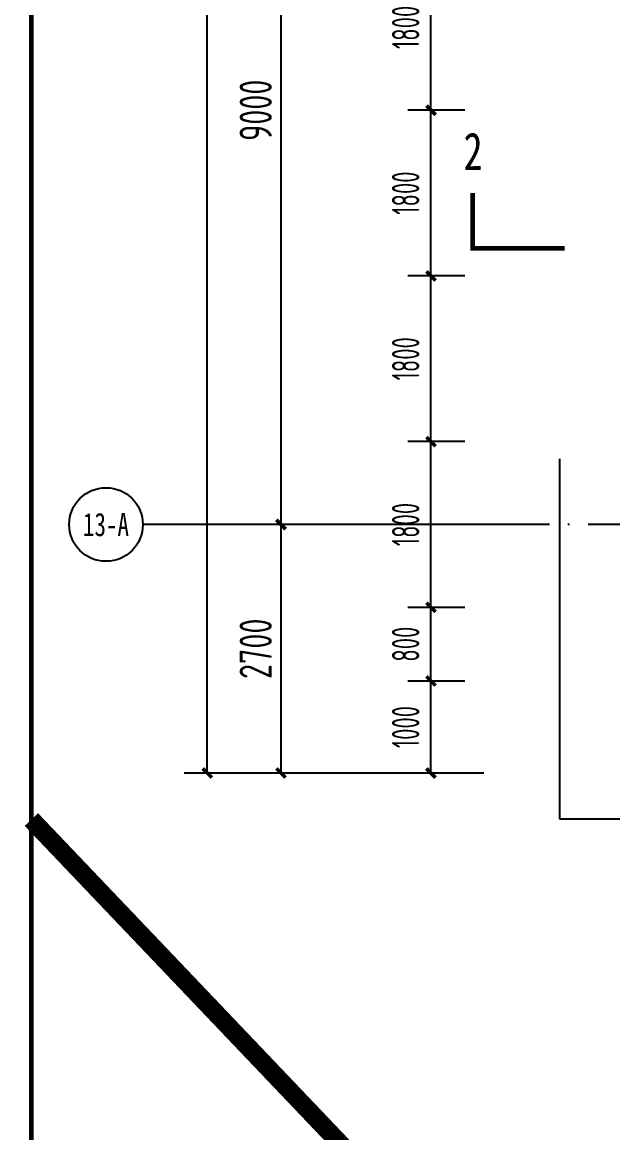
# Model space of a CAD drawing. Extents: x -228436 to 200315, y -41539 to 163917.
# Drawn here: x -8235 to -1823, y -6608 to 5456 of the extents above; entities that cross this region are included whole.
import ezdxf
from ezdxf.enums import TextEntityAlignment as Align

# ---------------------------------------------------------------- set-up
doc = ezdxf.new("R2010")
doc.units = 0
doc.header["$LTSCALE"] = 1000
doc.header["$MEASUREMENT"] = 0
doc.linetypes.add('X-104 13#平面$0$ACAD_ISO04W100', pattern=[30, 24, -3, 0, -3])
doc.linetypes.add('X-104 13#平面$0$DOTE', pattern=[2.42, 2, -0.2, 0.02, -0.2])
for name, color, linetype in [('01-标注_尺寸', 124, 'Continuous'), ('AXIS_TEXT', 7, 'Continuous'), ('X-104 13#平面$0$01-标注_符号', 200, 'Continuous'), ('X-104 13#平面$0$01-标注_轴线坐标', 132, 'Continuous'), ('X-104 13#平面$0$02-TEXT_标注', 130, 'Continuous'), ('X-104 13#平面$0$02-TEXT_轴号', 7, 'Continuous'), ('X-104 13#平面$0$A_AXIS-轴线', 36, 'X-104 13#平面$0$DOTE'), ('X-104 13#平面$0$M-用地 红线', 20, 'X-104 13#平面$0$ACAD_ISO04W100'), ('X-104 13#平面$0$M-绿化 首层轮廓', 197, 'Continuous')]:
    doc.layers.add(name, color=color, linetype=linetype)
doc.styles.add('_TCH_DIM_T3', font='ros1.shx', dxfattribs={"width": 0.705882, "bigfont": 'jd.shx'})
doc.styles.add('COMPLEX', font='COMPLEX')
doc.styles.add('X-104 13#平面$0$_TCH_AXIS', font='STXIHEI_0.TTF', dxfattribs={"width": 0.75})
doc.styles.add('X-104 13#平面$0$_TCH_DIM_T3', font='ros1.shx', dxfattribs={"width": 0.8, "bigfont": 'jd.shx'})
doc.styles.add('X-104 13#平面$0$_TCH_LABEL', font='STXIHEI_0.TTF', dxfattribs={"width": 0.75})
doc.dimstyles.new('_TCH_ARCH&&100', dxfattribs={"dimtxt": 297.5, "dimasz": 100, "dimexe": 250, "dimexo": 300, "dimgap": 126.25, "dimtad": 1, "dimdec": 0, "dimzin": 0, "dimdsep": 46, "dimtxsty": '_TCH_DIM_T3', "dimblk": 'ARCHTICK', "dimcen": 0.09, "dimclrt": 7, "dimazin": 2, "dimtfac": 1, "dimtdec": 0, "dimtix": 1, "dimtmove": 2, "dimatfit": 3, "dimfxl": 0, "dimtolj": 1, "dimtzin": 0, "dimarcsym": 0})
doc.dimstyles.new('X-104 13#平面$0$_TCH_ARCH&&100', dxfattribs={"dimtxt": 350, "dimasz": 100, "dimexe": 250, "dimexo": 300, "dimgap": 100, "dimtad": 1, "dimdec": 0, "dimzin": 0, "dimdsep": 46, "dimtxsty": 'X-104 13#平面$0$_TCH_DIM_T3', "dimblk": 'X-104 13#平面$0$_ArchTick', "dimcen": 0.09, "dimclrt": 7, "dimazin": 2, "dimtfac": 1, "dimtdec": 0, "dimtix": 1, "dimtmove": 2, "dimatfit": 3, "dimfxl": 0, "dimtolj": 1, "dimtzin": 0, "dimarcsym": 0})

# ---------------------------------------------------------------- blocks, each defined once
blk = doc.blocks.new('图框-A1')
at = {"const_width": 0.5}
blk.add_lwpolyline([(766, 584), (25, 584), (25, 10), (766, 10)], close=True, dxfattribs=at)
blk = doc.blocks.new('_AXISO')
blk.add_circle((0, 0), 0.5)
at = {"layer": 'AXIS_TEXT', "style": 'COMPLEX', "width": 1.041667}
blk.add_attdef('A', text='', height=0.56, dxfattribs=at).set_placement((-0.25, -0.28), (0.25, -0.28), align=Align.FIT)
blk = doc.blocks.new('X-104 13#平面$0$_ArchTick')
at = {"color": 0, "linetype": 'ByBlock', "const_width": 0.4}
blk.add_lwpolyline([(-0.5, -0.5), (0.5, 0.5)], dxfattribs=at)
blk = doc.blocks.new('*D735')
at = {"layer": 'Defpoints', "color": 0, "transparency": 16777216}
for p in [(-6225, 23235), (-2925, 23235), (-2925, -2700)]:
    blk.add_point(p, dxfattribs=at)
at = {"layer": 'X-104 13#平面$0$01-标注_轴线坐标', "color": 0, "lineweight": -2, "transparency": 16777216}
for p, q in [((-3225, 23235), (-6475, 23235)), ((-6225, -2700), (-6225, 23235)), ((-3225, -2700), (-6475, -2700))]:
    blk.add_line(p, q, dxfattribs=at)
at = {"layer": 'X-104 13#平面$0$01-标注_轴线坐标', "color": 0, "lineweight": -2, "transparency": 16777216, "xscale": 100, "yscale": 100, "zscale": 100}
for p, rotation in [((-6225, 23235), 90), ((-6225, -2700), 270)]:
    blk.add_blockref('X-104 13#平面$0$_ArchTick', p, dxfattribs=dict(at, rotation=rotation))
at = {"layer": 'X-104 13#平面$0$01-标注_轴线坐标', "color": 7, "transparency": 16777216, "insert": (-6500, 10268), "char_height": 350, "attachment_point": 5, "rotation": 90, "style": 'X-104 13#平面$0$_TCH_DIM_T3'}
blk.add_mtext('\\A1;25935', dxfattribs=at)
blk = doc.blocks.new('*D736')
at = {"layer": 'Defpoints', "color": 0, "transparency": 16777216}
for p in [(-5425, 0), (-2925, 0), (-2925, -2700)]:
    blk.add_point(p, dxfattribs=at)
at = {"layer": 'X-104 13#平面$0$01-标注_轴线坐标', "color": 0, "lineweight": -2, "transparency": 16777216}
for p, q in [((-3225, 0), (-5675, 0)), ((-5425, -2700), (-5425, 0)), ((-3225, -2700), (-5675, -2700))]:
    blk.add_line(p, q, dxfattribs=at)
at = {"layer": 'X-104 13#平面$0$01-标注_轴线坐标', "color": 0, "lineweight": -2, "transparency": 16777216, "xscale": 100, "yscale": 100, "zscale": 100}
for p, rotation in [((-5425, 0), 90), ((-5425, -2700), 270)]:
    blk.add_blockref('X-104 13#平面$0$_ArchTick', p, dxfattribs=dict(at, rotation=rotation))
at = {"layer": 'X-104 13#平面$0$01-标注_轴线坐标', "color": 7, "transparency": 16777216, "insert": (-5700, -1350), "char_height": 350, "attachment_point": 5, "rotation": 90, "style": 'X-104 13#平面$0$_TCH_DIM_T3'}
blk.add_mtext('\\A1;2700', dxfattribs=at)
blk = doc.blocks.new('*D737')
at = {"layer": 'Defpoints', "color": 0, "transparency": 16777216}
for p in [(-5425, 9000), (-2925, 9000), (-2925, 0)]:
    blk.add_point(p, dxfattribs=at)
at = {"layer": 'X-104 13#平面$0$01-标注_轴线坐标', "color": 0, "lineweight": -2, "transparency": 16777216}
for p, q in [((-3225, 9000), (-5675, 9000)), ((-5425, 0), (-5425, 9000)), ((-3225, 0), (-5675, 0))]:
    blk.add_line(p, q, dxfattribs=at)
at = {"layer": 'X-104 13#平面$0$01-标注_轴线坐标', "color": 0, "lineweight": -2, "transparency": 16777216, "xscale": 100, "yscale": 100, "zscale": 100}
for p, rotation in [((-5425, 9000), 90), ((-5425, 0), 270)]:
    blk.add_blockref('X-104 13#平面$0$_ArchTick', p, dxfattribs=dict(at, rotation=rotation))
at = {"layer": 'X-104 13#平面$0$01-标注_轴线坐标', "color": 7, "transparency": 16777216, "insert": (-5700, 4500), "char_height": 350, "attachment_point": 5, "rotation": 90, "style": 'X-104 13#平面$0$_TCH_DIM_T3'}
blk.add_mtext('\\A1;9000', dxfattribs=at)
blk = doc.blocks.new('X-104 13#平面$0$A$C0BB3323F')
at = {"layer": 'X-104 13#平面$0$M-用地 红线', "ltscale": 0.05, "const_width": 200}
blk.add_lwpolyline([(-7235, -1505), (-2249, -6741), (66865, -6716)], dxfattribs=at)
at = {"layer": 'X-104 13#平面$0$M-绿化 首层轮廓'}
for p, q in [((-1500, -1500), (-1500, 2414)), ((-7235, -1505), (-2249, -6741)), ((24200, -1500), (-1500, -1500))]:
    blk.add_line(p, q, dxfattribs=at)
blk = doc.blocks.new('_ArchTick')
at = {"color": 0, "linetype": 'ByBlock', "const_width": 0.4}
blk.add_lwpolyline([(-0.5, -0.5), (0.5, 0.5)], dxfattribs=at)
blk = doc.blocks.new('*D185')
at = {"layer": '01-标注_尺寸', "color": 0, "lineweight": -2, "transparency": 16777216}
for p, q in [((-3431, -1700), (-4047, -1700)), ((-3797, -2700), (-3797, -1700)), ((-3431, -2700), (-4047, -2700))]:
    blk.add_line(p, q, dxfattribs=at)
at = {"layer": 'Defpoints', "color": 0, "transparency": 16777216}
for p in [(-3797, -1700), (-3131, -1700), (-3131, -2700)]:
    blk.add_point(p, dxfattribs=at)
at = {"layer": '01-标注_尺寸', "color": 0, "lineweight": -2, "transparency": 16777216, "xscale": 100, "yscale": 100, "zscale": 100}
for p, rotation in [((-3797, -1700), 90), ((-3797, -2700), 270)]:
    blk.add_blockref('_ArchTick', p, dxfattribs=dict(at, rotation=rotation))
at = {"layer": '01-标注_尺寸', "color": 7, "transparency": 16777216, "insert": (-4072, -2200), "char_height": 297.5, "attachment_point": 5, "rotation": 90, "style": '_TCH_DIM_T3'}
blk.add_mtext('\\A1;1000', dxfattribs=at)
blk = doc.blocks.new('*D186')
at = {"layer": '01-标注_尺寸', "color": 0, "lineweight": -2, "transparency": 16777216}
for p, q in [((-3431, -900), (-4047, -900)), ((-3797, -1700), (-3797, -900)), ((-3431, -1700), (-4047, -1700))]:
    blk.add_line(p, q, dxfattribs=at)
at = {"layer": 'Defpoints', "color": 0, "transparency": 16777216}
for p in [(-3797, -900), (-3131, -900), (-3131, -1700)]:
    blk.add_point(p, dxfattribs=at)
at = {"layer": '01-标注_尺寸', "color": 0, "lineweight": -2, "transparency": 16777216, "xscale": 100, "yscale": 100, "zscale": 100}
for p, rotation in [((-3797, -900), 90), ((-3797, -1700), 270)]:
    blk.add_blockref('_ArchTick', p, dxfattribs=dict(at, rotation=rotation))
at = {"layer": '01-标注_尺寸', "color": 7, "transparency": 16777216, "insert": (-4072, -1300), "char_height": 297.5, "attachment_point": 5, "rotation": 90, "style": '_TCH_DIM_T3'}
blk.add_mtext('\\A1;800', dxfattribs=at)
blk = doc.blocks.new('*D187')
at = {"layer": '01-标注_尺寸', "color": 0, "lineweight": -2, "transparency": 16777216}
for p, q in [((-3431, 900), (-4047, 900)), ((-3797, -900), (-3797, 900)), ((-3431, -900), (-4047, -900))]:
    blk.add_line(p, q, dxfattribs=at)
at = {"layer": 'Defpoints', "color": 0, "transparency": 16777216}
for p in [(-3797, 900), (-3131, 900), (-3131, -900)]:
    blk.add_point(p, dxfattribs=at)
at = {"layer": '01-标注_尺寸', "color": 0, "lineweight": -2, "transparency": 16777216, "xscale": 100, "yscale": 100, "zscale": 100}
for p, rotation in [((-3797, 900), 90), ((-3797, -900), 270)]:
    blk.add_blockref('_ArchTick', p, dxfattribs=dict(at, rotation=rotation))
at = {"layer": '01-标注_尺寸', "color": 7, "transparency": 16777216, "insert": (-4072, 0), "char_height": 297.5, "attachment_point": 5, "rotation": 90, "style": '_TCH_DIM_T3'}
blk.add_mtext('\\A1;1800', dxfattribs=at)
blk = doc.blocks.new('*D188')
at = {"layer": '01-标注_尺寸', "color": 0, "lineweight": -2, "transparency": 16777216}
for p, q in [((-3431, 2700), (-4047, 2700)), ((-3797, 900), (-3797, 2700)), ((-3431, 900), (-4047, 900))]:
    blk.add_line(p, q, dxfattribs=at)
at = {"layer": 'Defpoints', "color": 0, "transparency": 16777216}
for p in [(-3797, 2700), (-3131, 2700), (-3131, 900)]:
    blk.add_point(p, dxfattribs=at)
at = {"layer": '01-标注_尺寸', "color": 0, "lineweight": -2, "transparency": 16777216, "xscale": 100, "yscale": 100, "zscale": 100}
for p, rotation in [((-3797, 2700), 90), ((-3797, 900), 270)]:
    blk.add_blockref('_ArchTick', p, dxfattribs=dict(at, rotation=rotation))
at = {"layer": '01-标注_尺寸', "color": 7, "transparency": 16777216, "insert": (-4072, 1800), "char_height": 297.5, "attachment_point": 5, "rotation": 90, "style": '_TCH_DIM_T3'}
blk.add_mtext('\\A1;1800', dxfattribs=at)
blk = doc.blocks.new('*D189')
at = {"layer": '01-标注_尺寸', "color": 0, "lineweight": -2, "transparency": 16777216}
for p, q in [((-3431, 4500), (-4047, 4500)), ((-3797, 2700), (-3797, 4500)), ((-3431, 2700), (-4047, 2700))]:
    blk.add_line(p, q, dxfattribs=at)
at = {"layer": 'Defpoints', "color": 0, "transparency": 16777216}
for p in [(-3797, 4500), (-3131, 4500), (-3131, 2700)]:
    blk.add_point(p, dxfattribs=at)
at = {"layer": '01-标注_尺寸', "color": 0, "lineweight": -2, "transparency": 16777216, "xscale": 100, "yscale": 100, "zscale": 100}
for p, rotation in [((-3797, 4500), 90), ((-3797, 2700), 270)]:
    blk.add_blockref('_ArchTick', p, dxfattribs=dict(at, rotation=rotation))
at = {"layer": '01-标注_尺寸', "color": 7, "transparency": 16777216, "insert": (-4072, 3600), "char_height": 297.5, "attachment_point": 5, "rotation": 90, "style": '_TCH_DIM_T3'}
blk.add_mtext('\\A1;1800', dxfattribs=at)
blk = doc.blocks.new('*D190')
at = {"layer": '01-标注_尺寸', "color": 0, "lineweight": -2, "transparency": 16777216}
for p, q in [((-3431, 6300), (-4047, 6300)), ((-3797, 4500), (-3797, 6300)), ((-3431, 4500), (-4047, 4500))]:
    blk.add_line(p, q, dxfattribs=at)
at = {"layer": 'Defpoints', "color": 0, "transparency": 16777216}
for p in [(-3797, 6300), (-3131, 6300), (-3131, 4500)]:
    blk.add_point(p, dxfattribs=at)
at = {"layer": '01-标注_尺寸', "color": 0, "lineweight": -2, "transparency": 16777216, "xscale": 100, "yscale": 100, "zscale": 100}
for p, rotation in [((-3797, 6300), 90), ((-3797, 4500), 270)]:
    blk.add_blockref('_ArchTick', p, dxfattribs=dict(at, rotation=rotation))
at = {"layer": '01-标注_尺寸', "color": 7, "transparency": 16777216, "insert": (-4072, 5400), "char_height": 297.5, "attachment_point": 5, "rotation": 90, "style": '_TCH_DIM_T3'}
blk.add_mtext('\\A1;1800', dxfattribs=at)
blk = doc.blocks.new('X-104 13#平面$0$轴网')
at = {"layer": 'X-104 13#平面$0$01-标注_轴线坐标'}
blk.add_line((-2925, 0), (-6925, 0), dxfattribs=at)
at = {"layer": 'X-104 13#平面$0$A_AXIS-轴线', "linetype": 'X-104 13#平面$0$DOTE'}
blk.add_line((60408.4, 0), (-2925, 0), dxfattribs=at)
at = {"layer": 'X-104 13#平面$0$01-标注_轴线坐标'}
ref = blk.add_blockref('_AXISO', (-7325, 0), dxfattribs=dict(at, xscale=800, yscale=800, zscale=800))
ref.add_attrib('A', '13-A', dxfattribs={"layer": 'X-104 13#平面$0$02-TEXT_轴号', "height": 253.02, "style": 'X-104 13#平面$0$_TCH_AXIS', "width": 0.902115}).set_placement((-7574.8, -126.5), (-7075.2, -126.5), align=Align.FIT)
for p1, p2, distance, picture, middle in [((-2925, -2700), (-2925, 23235.1), 3300, '*D735', (-6500, 10267.5)), ((-2925, 0), (-2925, 9000), 2500, '*D737', (-5700, 4500)), ((-2925, -2700), (-2925, 0), 2500, '*D736', (-5700, -1350))]:
    dim = blk.add_aligned_dim(p1=p1, p2=p2, distance=distance, dimstyle='X-104 13#平面$0$_TCH_ARCH&&100', dxfattribs=at)
    dim.commit()
    dim.dimension.update_dxf_attribs({"geometry": picture, "text_midpoint": middle})
blk = doc.blocks.new('X-104 13#平面')
at = {"layer": 'X-104 13#平面$0$01-标注_符号', "const_width": 50}
blk.add_lwpolyline([(-3344.1, 3600), (-3344.1, 3000), (-2344.1, 3000)], dxfattribs=at)
at = {"xscale": 100, "yscale": 100, "zscale": 100}
blk.add_blockref('图框-A1', (-10634.5, -20285.2), dxfattribs=at)
for name, p in [('X-104 13#平面$0$A$C0BB3323F', (-900, -1700)), ('X-104 13#平面$0$轴网', (0, 0))]:
    blk.add_blockref(name, p)
at = {"layer": 'X-104 13#平面$0$02-TEXT_标注', "style": 'X-104 13#平面$0$_TCH_LABEL', "width": 0.75}
blk.add_text('2', height=407.8, dxfattribs=at).set_placement((-3444, 3850))

msp = doc.modelspace()

# ---------------------------------------------------------------- block references
msp.add_blockref('X-104 13#平面', (0, 0))

# ---------------------------------------------------------------- dimensions: what is measured, and where the dimension line sits
at = {"layer": '01-标注_尺寸'}
for p1, p2, picture, middle in [((-3131.2, 4500), (-3131.2, 6300), '*D190', (-4071.6, 5400)), ((-3131.2, 2700), (-3131.2, 4500), '*D189', (-4071.6, 3600)), ((-3131.2, 900), (-3131.2, 2700), '*D188', (-4071.6, 1800)), ((-3131.2, -900), (-3131.2, 900), '*D187', (-4071.6, 0)), ((-3131.2, -1700), (-3131.2, -900), '*D186', (-4071.6, -1300)), ((-3131.2, -2700), (-3131.2, -1700), '*D185', (-4071.6, -2200))]:
    dim = msp.add_aligned_dim(p1=p1, p2=p2, distance=665.5, dimstyle='_TCH_ARCH&&100', dxfattribs=at)
    dim.commit()
    dim.dimension.update_dxf_attribs({"geometry": picture, "text_midpoint": middle})

doc.saveas('drawing.dxf')
